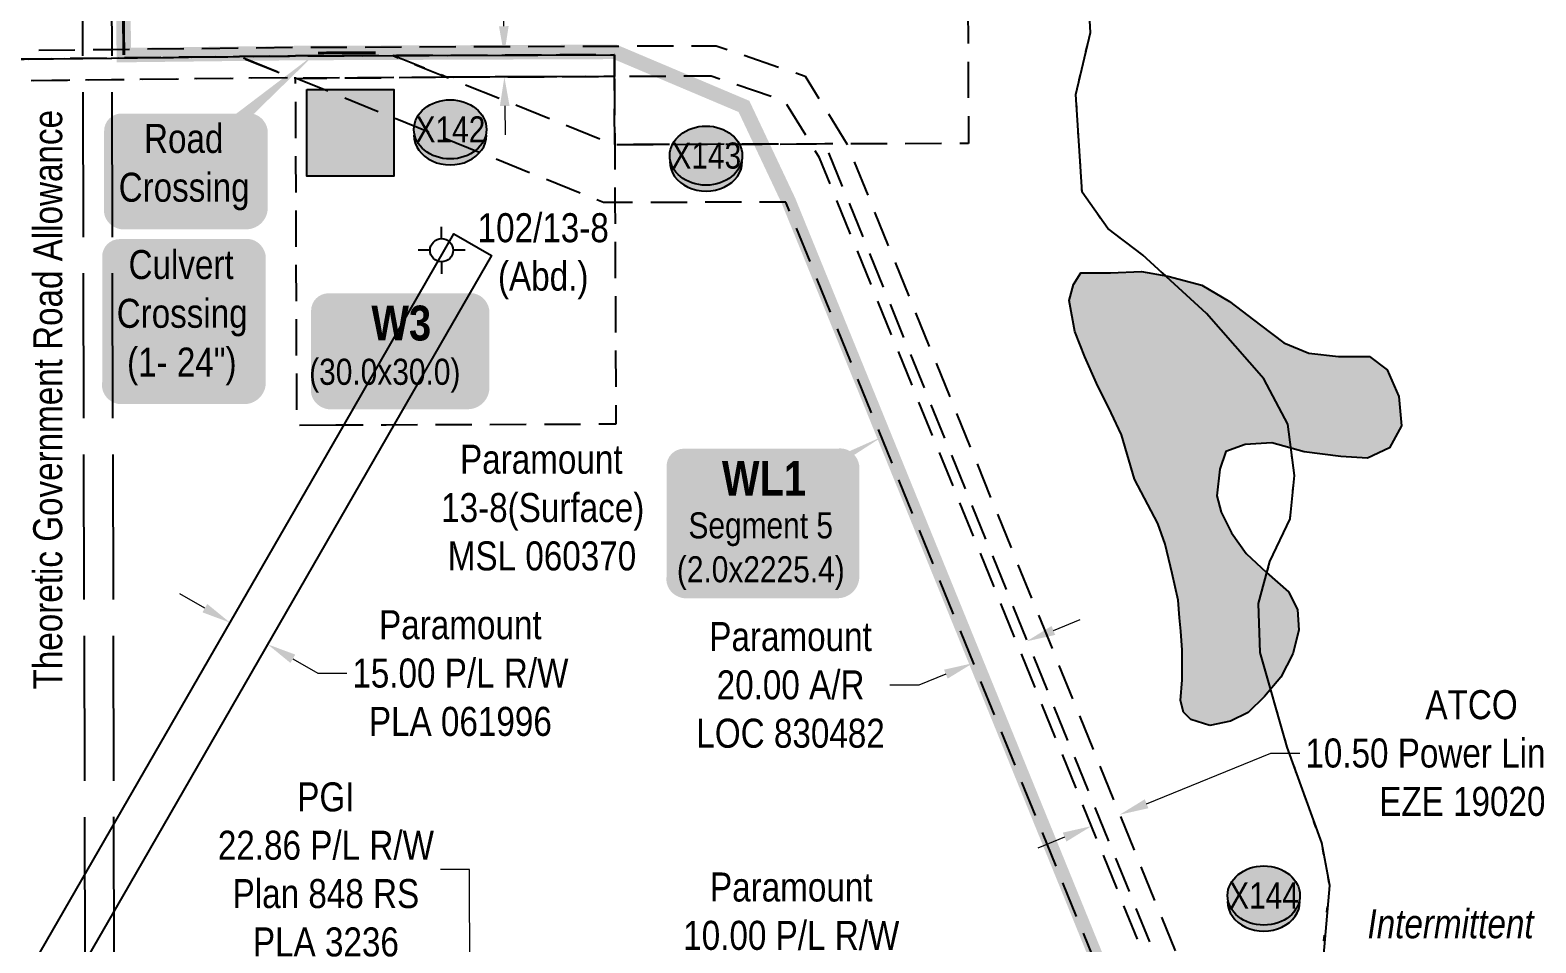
# Model space of a CAD drawing. Extents: x 507881 to 521259, y 6022177 to 6031356.
# Drawn here: x 511276 to 511795, y 6022520 to 6022834 of the extents above; entities that cross this region are included whole.
import ezdxf
from ezdxf.enums import TextEntityAlignment as Align

# ---------------------------------------------------------------- set-up
doc = ezdxf.new("R2010")
doc.units = 0
doc.header["$LTSCALE"] = 5
doc.header["$PDMODE"] = 3
doc.header["$PDSIZE"] = 30
for name, pattern in [('foc-ACCESSROAD', [3.75, 2.5, -1.25]), ('foc-EZE', [3.75, 2.5, -1.25]), ('foc-FLOWLINE', [3.75, 2.5, -1.25]), ('foc-UNSURVEYED', [12.5, 10, -2.5]), ('foc-WHEELTRACKS', [2, 0.4, -1.6])]:
    doc.linetypes.add(name, pattern=pattern)
doc.layers.get('Defpoints').update_dxf_attribs({"color": 9})
for name, color, linetype, lineweight in [('AS-GENERAL', 48, 'Continuous', 18), ('F-AR-T', 190, 'Continuous', 9), ('F-EZE-T', 190, 'Continuous', 9), ('F-RW-T', 190, 'Continuous', 9), ('F-WS-T', 190, 'Continuous', 9)]:
    doc.layers.add(name, color=color, linetype=linetype, lineweight=lineweight)
for name, color, linetype in [('AS-POWER', 104, 'foc-POWER'), ('CG-NOTES', 7, 'Continuous'), ('F-AR', 190, 'foc-ACCESSROAD'), ('F-EZE', 190, 'foc-FLOWLINE'), ('F-RW', 190, 'Continuous'), ('F-WS', 190, 'foc-ACCESSROAD'), ('F-WS-S', 190, 'Continuous'), ('L-ROAD-T', 7, 'Continuous'), ('L-USEC', 7, 'foc-UNSURVEYED'), ('P-BUFFER OUTLINE 30m', 40, 'foc-EZE'), ('P-CROSSINGS', 250, 'Continuous'), ('P-TEMP-BLOCKS', 250, 'Continuous'), ('P-WORKAREA', 113, 'Continuous'), ('P-WORKAREA-H', 111, 'Continuous'), ('T-WATER', 160, 'Continuous'), ('T-WATER-H', 133, 'Continuous'), ('T-WATER-P3', 160, 'foc-WHEELTRACKS'), ('T-WATER-T', 170, 'Continuous')]:
    doc.layers.add(name, color=color, linetype=linetype)
doc.styles.add('80', font='ARIALN.TTF', dxfattribs={"height": 10})
doc.styles.add('80CG', font='ARIALN.TTF', dxfattribs={"height": 10})
doc.styles.add('80L', font='ARIALN.TTF', dxfattribs={"height": 10})
doc.styles.add('BOLD', font='ARIALNB.TTF')
doc.styles.add('Crossing', font='ARIALN.TTF', dxfattribs={"height": 10})
doc.styles.add('foc-LtypeFont', font='ARIALN.TTF', dxfattribs={"height": 7.35})
doc.linetypes.add('foc-POWER', pattern='A,6,-1,["P",foc-LtypeFont,S=0.2,R=0,X=-0.625,Y=-0.75],-1.24,4', length=12.24)
doc.linetypes.add('foc-POWER-NOLINE', pattern='A,0,-4,["P",foc-LtypeFont,S=0.2,R=0,X=-0.625,Y=-0.75],-8.24', length=12.24)
doc.linetypes.add('foc-TOPO-flowdirection-NOLINE', pattern='A,0,[">",foc-LtypeFont,S=0.3,R=0,X=0,Y=-0.945],-20,[">",foc-LtypeFont,S=0.3,R=0,X=0,Y=-0.945],0', length=20)
doc.dimstyles.new('Compass 5 000', dxfattribs={"dimscale": 5, "dimtxt": 9, "dimasz": 2, "dimexe": 0.2, "dimexo": 0.0625, "dimgap": 0.5, "dimtad": 0, "dimtih": 1, "dimtoh": 1, "dimzin": 0, "dimdsep": 46, "dimtxsty": '80CG', "dimcen": 0.1, "dimse1": 1, "dimse2": 1, "dimclrd": 256, "dimclrt": 256, "dimaunit": 1, "dimadec": 4, "dimazin": 0, "dimtfac": 0.06, "dimtofl": 0, "dimtmove": 0, "dimatfit": 1, "dimfxl": 0.2, "dimtolj": 1, "dimtzin": 0, "dimlwd": -1, "dimarcsym": 0})

# ---------------------------------------------------------------- blocks, each defined once
blk = doc.blocks.new('*D583')
at = {"layer": 'Defpoints', "color": 0, "transparency": 16777216}
for p in [(511318.82, 6022824.31), (511318.9, 6022816.81), (511439.16, 6022818.2)]:
    blk.add_point(p, dxfattribs=at)
at = {"layer": 'F-EZE-T', "transparency": 16777216}
for p, q in [((511437.41, 6022969.04), (511427.41, 6022969.04)), ((511438.96, 6022835.7), (511437.41, 6022969.04)), ((511439.28, 6022808.2), (511439.39, 6022798.2))]:
    blk.add_line(p, q, dxfattribs=at)
for points in [[(511440.62, 6022835.72), (511437.29, 6022835.68), (511439.07, 6022825.7)], [(511440.94, 6022808.22), (511437.61, 6022808.18), (511439.16, 6022818.2)]]:
    blk.add_solid(points, dxfattribs=at)
at = {"layer": 'F-EZE-T', "transparency": 16777216, "insert": (511365.4, 6022969.04), "char_height": 10, "attachment_point": 5, "style": '80CG', "bg_fill": 3, "box_fill_scale": 1.1, "bg_fill_color": 256, "bg_fill_true_color": 13158600, "bg_fill_transparency": 0}
blk.add_mtext('\\A1;ATCO\\P7.50 Vegetation Control\\PEZE 890557', dxfattribs=at)
blk = doc.blocks.new('*D593')
at = {"layer": 'Defpoints', "color": 0, "transparency": 16777216}
for p in [(511427.41, 6022459.69), (511432.97, 6022459.7), (511433.03, 6022436.85)]:
    blk.add_point(p, dxfattribs=at)
at = {"layer": 'F-RW-T', "transparency": 16777216}
for p, q in [((511427.18, 6022544.85), (511417.18, 6022544.85)), ((511427.38, 6022469.69), (511427.18, 6022544.85)), ((511427.49, 6022426.84), (511427.52, 6022416.84))]:
    blk.add_line(p, q, dxfattribs=at)
for points in [[(511429.05, 6022469.69), (511425.71, 6022469.68), (511427.41, 6022459.69)], [(511429.16, 6022426.84), (511425.83, 6022426.83), (511427.47, 6022436.84)]]:
    blk.add_solid(points, dxfattribs=at)
at = {"layer": 'F-RW-T', "transparency": 16777216, "insert": (511377.64, 6022544.85), "char_height": 10, "attachment_point": 5, "style": '80CG'}
blk.add_mtext('\\A1;PGI \\P22.86 P/L R/W\\PPlan 848 RS\\PPLA 3236', dxfattribs=at)
blk = doc.blocks.new('*D594')
at = {"layer": 'Defpoints', "color": 0, "transparency": 16777216}
for p in [(511511.16, 6022469.42), (511587.25, 6022469.62), (511511.19, 6022459.43)]:
    blk.add_point(p, dxfattribs=at)
at = {"layer": 'F-RW-T', "transparency": 16777216}
for p, q in [((511587.14, 6022513.78), (511577.14, 6022513.78)), ((511587.23, 6022479.62), (511587.14, 6022513.78)), ((511587.31, 6022449.63), (511587.33, 6022439.63))]:
    blk.add_line(p, q, dxfattribs=at)
for points in [[(511588.89, 6022479.62), (511585.56, 6022479.61), (511587.25, 6022469.62)], [(511588.97, 6022449.63), (511585.64, 6022449.62), (511587.28, 6022459.63)]]:
    blk.add_solid(points, dxfattribs=at)
at = {"layer": 'F-RW-T', "transparency": 16777216, "insert": (511538.05, 6022513.78), "char_height": 10, "attachment_point": 5, "style": '80CG'}
blk.add_mtext('\\A1;Paramount\\P10.00 P/L R/W\\PPlan 832 2652\\PPLA 810248', dxfattribs=at)
blk = doc.blocks.new('*D596')
at = {"layer": 'Defpoints', "color": 0, "transparency": 16777216}
for p in [(511341.22, 6022624.17), (511357.57, 6022622.54), (511354.21, 6022616.7)]:
    blk.add_point(p, dxfattribs=at)
at = {"layer": 'F-RW-T', "transparency": 16777216}
for p, q in [((511335.92, 6022635.01), (511327.25, 6022640)), ((511366.24, 6022617.55), (511374.91, 6022612.56)), ((511374.91, 6022612.56), (511384.91, 6022612.56))]:
    blk.add_line(p, q, dxfattribs=at)
for points in [[(511336.75, 6022636.45), (511335.09, 6022633.57), (511344.59, 6022630.02)], [(511367.07, 6022619), (511365.41, 6022616.11), (511357.57, 6022622.54)]]:
    blk.add_solid(points, dxfattribs=at)
at = {"layer": 'F-RW-T', "transparency": 16777216, "insert": (511423.99, 6022612.56), "char_height": 10, "attachment_point": 5, "style": '80CG'}
blk.add_mtext('\\A1;Paramount\\P15.00 P/L R/W^JPLA 061996', dxfattribs=at)
blk = doc.blocks.new('Gabd')
for p, q in [((0, 0.81), (0, 1.62)), ((-0.81, 0), (-1.62, 0)), ((1.62, 0), (0.81, 0)), ((0, -0.81), (0, -1.62))]:
    blk.add_line(p, q)
blk.add_circle((0, 0), 0.8)
blk = doc.blocks.new('*D1039')
at = {"layer": 'Defpoints', "color": 0, "transparency": 16777216}
for p in [(511613.38, 6022637.7), (511594.85, 6022630.16), (511619.13, 6022623.56)]:
    blk.add_point(p, dxfattribs=at)
at = {"layer": 'F-AR-T', "transparency": 16777216}
for p, q in [((511628.4, 6022627.32), (511637.66, 6022631.09)), ((511582.07, 6022608.49), (511572.07, 6022608.49)), ((511591.34, 6022612.25), (511582.07, 6022608.49))]:
    blk.add_line(p, q, dxfattribs=at)
for points in [[(511627.77, 6022628.87), (511629.02, 6022625.78), (511619.13, 6022623.56)], [(511590.71, 6022613.8), (511591.96, 6022610.71), (511600.6, 6022616.02)]]:
    blk.add_solid(points, dxfattribs=at)
at = {"layer": 'F-AR-T', "transparency": 16777216, "insert": (511537.8, 6022608.49), "char_height": 10, "attachment_point": 5, "style": '80CG'}
blk.add_mtext('\\A1;Paramount\\P20.00 A/R\\PLOC 830482', dxfattribs=at)
blk = doc.blocks.new('*U1460')
h = blk.add_hatch(color=59)
edge = h.paths.add_edge_path()
edge.add_line((-21.5, -20), (21.5, -20))
edge.add_arc((21.5, -14), 6, 270, 360)
edge.add_line((27.5, -14), (27.5, 12.5))
edge.add_arc((21.5, 12.5), 6, 0, 90)
edge.add_line((21.5, 18.5), (-21.5, 18.5))
edge.add_arc((-21.5, 12.5), 6, 90, 180)
edge.add_line((-27.5, 12.5), (-27.5, -14))
edge.add_arc((-21.5, -14), 6, 180, 270)
at = {"color": 1, "flags": 128}
blk.add_lwpolyline([(45.55, 39.28, 0, 7.5, 0), (0, 0, 0, 0, 0)], format="xyseb", dxfattribs=at)
blk.add_lwpolyline([(-21.5, -20, 3, 3, 0), (21.5, -20, 3, 3, 0.414214), (27.5, -14, 3, 3, 0), (27.5, 12.5, 3, 0, 0.414214), (21.5, 18.5, 0, 0, 0), (-21.5, 18.5, 0, 0, 0.414214), (-27.5, 12.5, 0, 0, 0), (-27.5, -14, 0, 3, 0.414214)], format="xyseb", close=True, dxfattribs=at)
at = {"color": 1, "style": '80'}
blk.add_attdef('ENTER_TEXT_001', (-37.38, -4.99), '', height=10, dxfattribs=at)
blk = doc.blocks.new('*U1436')
h = blk.add_hatch(color=254)
edge = h.paths.add_edge_path()
edge.add_line((-21.5, -28.5), (21.5, -28.5))
edge.add_arc((21.5, -22.5), 6, 270, 360)
edge.add_line((27.5, -22.5), (27.5, 21))
edge.add_arc((21.5, 21), 6, 0, 90)
edge.add_line((21.5, 27), (-21.5, 27))
edge.add_arc((-21.5, 21), 6, 90, 180)
edge.add_line((-27.5, 21), (-27.5, -22.5))
edge.add_arc((-21.5, -22.5), 6, 180, 270)
at = {"color": 160, "flags": 128}
blk.add_lwpolyline([(-21.5, -28.5, 3, 3, 0), (21.5, -28.5, 3, 3, 0.414214), (27.5, -22.5, 3, 3, 0), (27.5, 21, 3, 0, 0.414214), (21.5, 27, 0, 0, 0), (-21.5, 27, 0, 0, 0.414214), (-27.5, 21, 0, 0, 0), (-27.5, -22.5, 0, 3, 0.414214)], format="xyseb", close=True, dxfattribs=at)
at = {"color": 160, "style": '80'}
blk.add_attdef('ENTER_TEXT_001', (-26.85, -4.92), '', height=10, dxfattribs=at)
blk = doc.blocks.new('*D1476')
at = {"layer": 'Defpoints', "color": 0, "transparency": 16777216}
for p in [(511647.48, 6022573.07), (511637.75, 6022569.11), (511651.25, 6022563.79)]:
    blk.add_point(p, dxfattribs=at)
at = {"layer": 'F-EZE-T', "transparency": 16777216}
for p, q in [((511660.51, 6022567.56), (511703.39, 6022584.99)), ((511703.39, 6022584.99), (511713.39, 6022584.99)), ((511632.26, 6022556.07), (511623, 6022552.3))]:
    blk.add_line(p, q, dxfattribs=at)
for points in [[(511659.89, 6022569.1), (511661.14, 6022566.02), (511651.25, 6022563.79)], [(511631.63, 6022557.61), (511632.89, 6022554.53), (511641.52, 6022559.84)]]:
    blk.add_solid(points, dxfattribs=at)
at = {"layer": 'F-EZE-T', "transparency": 16777216, "insert": (511772.53, 6022584.99), "char_height": 10, "attachment_point": 5, "style": '80CG'}
blk.add_mtext('\\A1;ATCO\\P10.50 Power Line R/W^JEZE 190204', dxfattribs=at)
blk = doc.blocks.new('*U1564')
h = blk.add_hatch(color=111)
edge = h.paths.add_edge_path()
edge.add_line((-24, -20), (24, -20))
edge.add_arc((24, -14), 6, 270, 360)
edge.add_line((30, -14), (30, 12.5))
edge.add_arc((24, 12.5), 6, 0, 90)
edge.add_line((24, 18.5), (-24, 18.5))
edge.add_arc((-24, 12.5), 6, 90, 180)
edge.add_line((-30, 12.5), (-30, -14))
edge.add_arc((-24, -14), 6, 180, 270)
at = {"color": 250, "flags": 128}
blk.add_lwpolyline([(-24, -20, 3, 3, 0), (24, -20, 3, 3, 0.414214), (30, -14, 3, 3, 0), (30, 12.5, 3, 0, 0.414214), (24, 18.5, 0, 0, 0), (-24, 18.5, 0, 0, 0.414214), (-30, 12.5, 0, 0, 0), (-30, -14, 0, 3, 0.414214)], format="xyseb", close=True, dxfattribs=at)
at = {"flags": 128}
blk.add_lwpolyline([(-12.89, -9.85, 0, 7.5, 0), (0, 0, 0, 0, 0)], format="xyseb", dxfattribs=at)
at = {"color": 250}
for tag, p, height, style in [('TEMP_AREA_W1_001', (-9.21, 2.24), 12, 'BOLD'), ('ENTER_TEXT_001', (-30.65, -13.08), 9, '80')]:
    blk.add_attdef(tag, p, '', height=height, dxfattribs=dict(at, style=style))
blk = doc.blocks.new('xing2')
h = blk.add_hatch(color=50)
h.dxf.hatch_style = 1
edge = h.paths.add_edge_path()
edge.add_ellipse((0, 0), major_axis=(-12.5, 0), ratio=0.816297, start_angle=0, end_angle=360)
h = blk.add_hatch(color=250)
h.dxf.hatch_style = 1
edge = h.paths.add_edge_path()
edge.add_ellipse((0, -2.05), major_axis=(-12.5, 0), ratio=0.816297, start_angle=0, end_angle=180)
edge.add_line((12.5, -2.05), (12.5, 0))
edge.add_ellipse((0, 0), major_axis=(-12.5, 0), ratio=0.816297, start_angle=0, end_angle=180, ccw=False)
edge.add_line((-12.5, 0), (-12.5, -2.05))
at = {"color": 250}
blk.add_ellipse((0, 0), major_axis=(-12.5, 0), ratio=0.816297, dxfattribs=at)
blk.add_ellipse((0, -2.05), major_axis=(-12.5, 0), ratio=0.816297, start_param=0, end_param=3.141593, dxfattribs=at)
at = {"color": 250, "style": 'Crossing'}
blk.add_attdef('CROSSING', text='', height=9, dxfattribs=at).set_placement((0.09, 0.02), align=Align.MIDDLE_CENTER)
at = {"color": 250, "style": 'Crossing', "flags": 1}
for tag, p in [('OWNER', (0.09, -12.49)), ('DESCRIPTION', (0.09, -25.77)), ('LOCATION', (0.09, -39.3)), ('DWG_REF', (0.09, -52.84))]:
    blk.add_attdef(tag, text='', height=9, dxfattribs=at).set_placement(p, align=Align.MIDDLE_CENTER)
blk = doc.blocks.new('*U1607')
h = blk.add_hatch(color=254)
edge = h.paths.add_edge_path()
edge.add_line((-26.5, -31.63), (26.5, -31.63))
edge.add_arc((26.5, -25.63), 6, 270, 360)
edge.add_line((32.5, -25.63), (32.5, 12.5))
edge.add_arc((26.5, 12.5), 6, 0, 90)
edge.add_line((26.5, 18.5), (-26.5, 18.5))
edge.add_arc((-26.5, 12.5), 6, 90, 180)
edge.add_line((-32.5, 12.5), (-32.5, -25.63))
edge.add_arc((-26.5, -25.63), 6, 180, 270)
at = {"color": 1, "true_color": 0xff1414, "flags": 128}
blk.add_lwpolyline([(42.15, 22.75, 0, 7.5, 0), (0, 0, 0, 0, 0)], format="xyseb", dxfattribs=at)
blk.add_lwpolyline([(-26.5, -31.63, 3, 3, 0), (26.5, -31.63, 3, 3, 0.414214), (32.5, -25.63, 3, 3, 0), (32.5, 12.5, 3, 0, 0.414214), (26.5, 18.5, 0, 0, 0), (-26.5, 18.5, 0, 0, 0.414214), (-32.5, 12.5, 0, 0, 0), (-32.5, -25.63, 0, 3, 0.414214)], format="xyseb", close=True, dxfattribs=at)
at = {"color": 1, "true_color": 0xff1414}
for tag, p, height, style in [('TEMP_AREA_W1_001', (-9.21, 2.24), 12, 'BOLD'), ('ENTER_TEXT_001', (-30.65, -13.08), 9, '80')]:
    blk.add_attdef(tag, p, '', height=height, dxfattribs=dict(at, style=style))

msp = doc.modelspace()

# ---------------------------------------------------------------- hatches: boundary and pattern name
at = {"layer": 'P-WORKAREA-H'}
h = msp.add_hatch(color=256, dxfattribs=at)
h.dxf.hatch_style = 1
h.paths.add_polyline_path([(511371.098, 6022813.91), (511401.082, 6022813.91), (511401.082, 6022783.926), (511371.098, 6022783.926)])
at = {"layer": 'T-WATER-H'}
h = msp.add_hatch(color=256, dxfattribs=at)
h.dxf.hatch_style = 1
h.paths.add_polyline_path([(511682.332, 6022594.522), (511675.738, 6022596.585), (511673.21, 6022599.137), (511672.214, 6022603.205), (511672.757, 6022610.317), (511672.807, 6022620.476), (511672.332, 6022627.082), (511671.846, 6022631.657), (511671.369, 6022637.757), (511669.382, 6022646.911), (511666.892, 6022657.082), (511664.387, 6022664.208), (511656.334, 6022679.486), (511651.837, 6022694.749), (511648.319, 6022702.385), (511643.29, 6022712.569), (511639.271, 6022721.733), (511635.757, 6022730.386), (511633.778, 6022741.064), (511635.329, 6022746.646), (511637.889, 6022750.697), (511648.049, 6022750.65), (511658.72, 6022751.108), (511667.856, 6022749.542), (511679.525, 6022746.439), (511689.149, 6022740.806), (511699.777, 6022732.627), (511707.875, 6022726.494), (511716.494, 6022722.897), (511726.649, 6022721.833), (511737.317, 6022721.784), (511743.39, 6022717.183), (511747.408, 6022708.019), (511748.374, 6022697.853), (511744.273, 6022690.252), (511736.635, 6022686.731), (511727.494, 6022687.283), (511714.801, 6022688.865), (511703.64, 6022691.967), (511694.494, 6022691.5), (511687.878, 6022688.992), (511685.816, 6022682.904), (511684.755, 6022673.765), (511686.251, 6022668.169), (511689.772, 6022661.04), (511694.817, 6022653.904), (511701.897, 6022647.267), (511709.484, 6022640.626), (511712.501, 6022634.516), (511712.974, 6022627.401), (511710.902, 6022619.282), (511706.798, 6022611.172), (511701.178, 6022604.594), (511695.562, 6022599.033), (511689.451, 6022596.013)])

# ---------------------------------------------------------------- linework, layer by layer
at = {"layer": 'AS-GENERAL', "const_width": 0.999, "flags": 128}
for points in [[(511307.673, 6022854.004), (511308.001, 6022825.743)], [(511374.944, 6022826.464), (511394.837, 6022826.538)]]:
    msp.add_lwpolyline(points, dxfattribs=at)
at = {"layer": 'AS-POWER', "linetype": 'foc-POWER-NOLINE', "flags": 128}
msp.add_lwpolyline([(510196.151, 6022816.638), (510471.619, 6022817.544), (510507.902, 6022817.668), (510513.965, 6022817.686), (510521.903, 6022817.714), (510531.972, 6022817.748), (510537.648, 6022817.77), (510548.482, 6022817.808), (510757.992, 6022818.599), (510788.179, 6022818.714), (510880.138, 6022819.78), (510892.962, 6022819.927), (511042.415, 6022821.662), (511058.034, 6022821.842), (511067.424, 6022821.953), (511068.053, 6022821.959), (511073.075, 6022822.017), (511273.67, 6022824.35), (511303.829, 6022824.7), (511347.88, 6022825.211), (511367.178, 6022825.436), (511400.725, 6022825.56), (511477.094, 6022825.843)], dxfattribs=at)
at = {"layer": 'F-AR', "flags": 128}
msp.add_lwpolyline([(512196.721, 6022471.231), (512096.775, 6022470.967), (511660.317, 6022469.807), (511536.185, 6022775.048), (511477.283, 6022774.863), (511473.376, 6022774.849), (511367.212, 6022817.735), (511366.05, 6022817.921), (511347.88, 6022825.211), (511367.178, 6022825.436), (511400.725, 6022825.56), (511419.248, 6022818.128), (511477.209, 6022794.866), (511544.877, 6022795.081), (511549.628, 6022795.095), (511673.762, 6022489.856), (512096.722, 6022490.972), (512196.668, 6022491.235)], dxfattribs=at)
at = {"layer": 'F-EZE', "flags": 128}
msp.add_lwpolyline([(512196.677, 6022487.735), (512096.731, 6022487.472), (511671.41, 6022486.349), (511547.775, 6022790.361), (511544.877, 6022795.081), (511535.837, 6022809.798), (511510.382, 6022818.467), (511477.122, 6022818.342), (511419.248, 6022818.128), (511367.212, 6022817.735), (511366.05, 6022817.921), (511303.847, 6022817.199), (511273.689, 6022816.848), (511073.699, 6022814.526), (511073.075, 6022822.017), (511072.826, 6022825.017), (511273.663, 6022827.349), (511303.821, 6022827.7), (511367.155, 6022828.436), (511512.101, 6022828.973), (511542.804, 6022818.517), (511557.175, 6022795.119), (511678.467, 6022496.868), (512096.703, 6022497.972), (512196.65, 6022498.235)], dxfattribs=at)
for points in [[(511400.725, 6022825.56), (511477.094, 6022825.843), (511477.122, 6022818.341), (511419.248, 6022818.127), (511400.725, 6022825.56)], [(511400.725, 6022825.56), (511477.094, 6022825.843), (511477.122, 6022818.341), (511419.248, 6022818.127), (511400.725, 6022825.56)], [(511042.364, 6022814.172), (510892.074, 6022812.572), (510889.525, 6022820.043), (511042.256, 6022821.669), (511057.875, 6022821.85), (511067.265, 6022821.96), (511067.894, 6022821.967), (511072.916, 6022822.025), (511273.511, 6022824.357), (511303.669, 6022824.707), (511347.721, 6022825.219), (511365.891, 6022817.927), (511303.688, 6022817.206), (511273.53, 6022816.856), (511073.54, 6022814.534), (511068.518, 6022814.476), (511067.494, 6022814.464), (511058.499, 6022814.36), (511042.364, 6022814.172)]]:
    msp.add_lwpolyline(points, close=True, dxfattribs=at)
at = {"layer": 'F-RW'}
msp.add_lwpolyline([(511257.721, 6022479.153), (511277.406, 6022513.344), (511307.438, 6022565.502), (511384.002, 6022698.479), (511421.781, 6022764.095), (511434.77, 6022756.616), (511401.334, 6022698.543), (511307.511, 6022535.594), (511277.48, 6022483.437), (511277.48, 6022483.437), (511269.273, 6022469.182)], dxfattribs=at)
at = {"layer": 'F-WS', "flags": 128}
for points in [[(511598.49, 6022917.2), (511599.157, 6022795.252), (511549.628, 6022795.095), (511477.209, 6022794.866), (511477.122, 6022818.341), (511477.094, 6022825.843), (511400.725, 6022825.56), (511367.178, 6022825.436), (511347.88, 6022825.211), (511303.829, 6022824.7), (511273.67, 6022824.35), (511073.075, 6022822.017), (511068.053, 6022821.959), (511067.424, 6022821.953), (511058.034, 6022821.842), (511042.415, 6022821.662), (510892.962, 6022819.927), (510880.138, 6022819.78), (510788.179, 6022818.714), (510757.992, 6022818.599), (510548.482, 6022817.808), (510537.648, 6022817.77), (510531.972, 6022817.748), (510521.903, 6022817.714), (510513.965, 6022817.686), (510507.902, 6022817.668), (510471.619, 6022817.544), (510134.45, 6022816.436), (510102.077, 6022816.33), (510053.236, 6022816.172), (510053.161, 6022840.347), (510053.143, 6022846.348), (510131.898, 6022846.607), (510164.268, 6022846.713), (510471.55, 6022847.72), (510506.297, 6022847.834), (510507.803, 6022847.839), (510519.298, 6022847.877), (510521.797, 6022847.885), (510524.975, 6022847.897), (510535.834, 6022847.88), (510661.536, 6022848.409), (510681.54, 6022848.484), (510695.34, 6022848.628), (510702.842, 6022848.705), (510869.678, 6022850.443), (510882.507, 6022850.577), (511055.494, 6022852.377), (511069.066, 6022852.519), (511273.596, 6022854.648), (511303.754, 6022854.963), (511367.067, 6022855.621), (511476.875, 6022856.029), (511476.849, 6022860.826), (511476.821, 6022865.824), (511476.74, 6022880.679), (511476.542, 6022916.812), (511480.342, 6022916.824), (511497.575, 6022916.879), (511511.697, 6022916.923), (511529.815, 6022916.981), (511544.805, 6022917.029), (511598.49, 6022917.2)], [(511381.032, 6022698.074), (511367.651, 6022698.025), (511367.207, 6022817.695), (511419.248, 6022818.127), (511477.122, 6022818.341), (511477.209, 6022794.866), (511477.283, 6022774.863), (511477.566, 6022698.433), (511398.364, 6022698.139), (511381.032, 6022698.074)]]:
    msp.add_lwpolyline(points, close=True, dxfattribs=at)
at = {"layer": 'L-USEC'}
for p, q in [((511293.039, 6023125.475), (511295.017, 6022321.291)), ((511303.093, 6023125.5), (511305.072, 6022321.316))]:
    msp.add_line(p, q, dxfattribs=at)
at = {"layer": 'P-BUFFER OUTLINE 30m', "linetype": 'Continuous', "const_width": 4.997, "flags": 128}
msp.add_lwpolyline([(510153.832, 6022868.908), (510172.722, 6022854.825), (510207.667, 6022845.856), (510681.547, 6022847.485), (511307.673, 6022854.004), (511308.001, 6022825.743), (511367.17, 6022826.435), (511477.295, 6022826.844), (511521.742, 6022808.036), (511537.101, 6022775.449), (511660.989, 6022470.809), (512038.111, 6022471.807), (512038.285, 6022395.133)], dxfattribs=at)
at = {"layer": 'P-WORKAREA'}
msp.add_lwpolyline([(511371.098, 6022813.91), (511401.082, 6022813.91), (511401.082, 6022783.926), (511371.098, 6022783.926)], close=True, dxfattribs=at)
at = {"layer": 'T-WATER'}
msp.add_lwpolyline([(511682.332, 6022594.522), (511675.738, 6022596.585), (511673.21, 6022599.137), (511672.214, 6022603.205), (511672.757, 6022610.317), (511672.807, 6022620.476), (511672.332, 6022627.082), (511671.846, 6022631.657), (511671.369, 6022637.757), (511669.382, 6022646.911), (511666.892, 6022657.082), (511664.387, 6022664.208), (511656.334, 6022679.486), (511651.837, 6022694.749), (511648.319, 6022702.385), (511643.29, 6022712.569), (511639.271, 6022721.733), (511635.757, 6022730.386), (511633.778, 6022741.064), (511635.329, 6022746.646), (511637.889, 6022750.697), (511648.049, 6022750.65), (511658.72, 6022751.108), (511667.856, 6022749.542), (511679.525, 6022746.439), (511689.149, 6022740.806), (511699.777, 6022732.627), (511707.875, 6022726.494), (511716.494, 6022722.897), (511726.649, 6022721.833), (511737.317, 6022721.784), (511743.39, 6022717.183), (511747.408, 6022708.019), (511748.374, 6022697.853), (511744.273, 6022690.252), (511736.635, 6022686.731), (511727.494, 6022687.283), (511714.801, 6022688.865), (511703.64, 6022691.967), (511694.494, 6022691.5), (511687.878, 6022688.992), (511685.816, 6022682.904), (511684.755, 6022673.765), (511686.251, 6022668.169), (511689.772, 6022661.04), (511694.817, 6022653.904), (511701.897, 6022647.267), (511709.484, 6022640.626), (511712.501, 6022634.516), (511712.974, 6022627.401), (511710.902, 6022619.282), (511706.798, 6022611.172), (511701.178, 6022604.594), (511695.562, 6022599.033), (511689.451, 6022596.013), (511682.332, 6022594.522)], close=True, dxfattribs=at)
at = {"layer": 'T-WATER-P3', "flags": 128}
for points in [[(511666.98, 6022749.692), (511659.143, 6022756.895), (511647.129, 6022765.887), (511638.263, 6022778.444), (511636.133, 6022812.191), (511641.136, 6022833.575), (511639.037, 6022872.448), (511640.063, 6022887.564), (511649.644, 6022902.889), (511686.572, 6022948.498), (511721.743, 6022977.56), (511731.338, 6022989.025), (511763.376, 6023038.384), (511769.521, 6023053.459), (511772.669, 6023070.743), (511770.898, 6023090.218), (511757.594, 6023118.031), (511736.856, 6023137.737), (511719.965, 6023162.158), (511703.344, 6023205.776), (511693.522, 6023226.707)], [(511701.968, 6022647.205), (511703.035, 6022651.126), (511709.981, 6022665.784), (511711.453, 6022680.71), (511710.281, 6022690.121)], [(511718.554, 6022490.41), (511723.638, 6022539.321), (511720.867, 6022554.047), (511708.998, 6022587.049), (511703.277, 6022607.05)]]:
    msp.add_lwpolyline(points, dxfattribs=at)
at = {"layer": 'T-WATER-P3', "linetype": 'foc-TOPO-flowdirection-NOLINE', "flags": 128}
msp.add_lwpolyline([(511715.516, 6022445.598), (511723.638, 6022539.321), (511720.867, 6022554.047), (511708.998, 6022587.049), (511699.652, 6022619.719), (511699.094, 6022636.654), (511703.035, 6022651.126), (511709.981, 6022665.784), (511711.453, 6022680.71), (511709.248, 6022698.418), (511700.915, 6022714.047), (511681.183, 6022736.638), (511659.143, 6022756.895), (511647.129, 6022765.887), (511638.263, 6022778.444), (511636.133, 6022812.191), (511641.136, 6022833.575), (511639.037, 6022872.448), (511640.063, 6022887.564), (511649.644, 6022902.889), (511686.572, 6022948.498), (511721.743, 6022977.56), (511731.338, 6022989.025), (511763.376, 6023038.384), (511769.521, 6023053.459), (511772.669, 6023070.743), (511770.898, 6023090.218), (511757.594, 6023118.031), (511736.856, 6023137.737), (511719.965, 6023162.158), (511703.344, 6023205.776), (511693.523, 6023226.705)], dxfattribs=at)

# ---------------------------------------------------------------- block references
ref = msp.add_blockref('*U1436', (511327.981, 6022735.315), dxfattribs=dict(xscale=0.998412610604916, yscale=0.998412610604916, zscale=0.998412610604916))
ref.add_attrib('ENTER_TEXT_001', 'Culvert', (511309.63, 6022748.516), dxfattribs={"color": 160, "height": 9.9841, "style": '80'})
ref.add_attrib('ENTER_TEXT_002', 'Crossing', (511305.54, 6022731.699), dxfattribs={"color": 160, "height": 9.9841, "style": '80'})
ref.add_attrib('ENTER_TEXT_003', '(1- 24")', (511309.112, 6022714.888), dxfattribs={"color": 160, "height": 9.9841, "style": '80'})
at = {"layer": 'CG-NOTES'}
ref = msp.add_blockref('*U1460', (511328.66, 6022787.114), dxfattribs=dict(at, xscale=0.998412610604916, yscale=0.998412610604916, zscale=0.998412610604916))
ref.add_attrib('ENTER_TEXT_001', 'Road', (511314.971, 6022791.999), dxfattribs={"layer": '0', "color": 1, "height": 9.9841, "style": '80'})
ref.add_attrib('ENTER_TEXT_002', 'Crossing', (511306.219, 6022775.181), dxfattribs={"layer": '0', "color": 1, "height": 9.9841, "style": '80'})
ref = msp.add_blockref('*U1607', (511527.538, 6022671.531), dxfattribs=dict(at, xscale=0.9989382818969987, yscale=0.9989382818969987, zscale=0.9989382818969987))
ref.add_attrib('TEMP_AREA_W1_001', 'WL1', (511514.14, 6022673.773), dxfattribs={"layer": '0', "color": 1, "true_color": 0xff1414, "height": 11.9873, "style": 'BOLD'})
ref.add_attrib('ENTER_TEXT_001', 'Segment 5', (511502.612, 6022659.068), dxfattribs={"layer": '0', "color": 1, "true_color": 0xff1414, "height": 8.9904, "style": '80'})
ref.add_attrib('ENTER_TEXT_002', '(2.0x2225.4)', (511498.626, 6022643.931), dxfattribs={"layer": '0', "color": 1, "true_color": 0xff1414, "height": 8.99044, "style": '80'})
at = {"layer": 'F-WS-S', "xscale": 4.997294999999997, "yscale": 4.997294999999997, "zscale": 4.997294999999997}
msp.add_blockref('Gabd', (511417.529, 6022758.45), dxfattribs=at)
at = {"layer": 'P-CROSSINGS', "color": 2, "xscale": 0.999461, "yscale": 0.999461, "zscale": 0.999461}
for p, values in [((511508.665, 6022791.068), {'CROSSING': 'X143'}), ((511700.894, 6022535.91), {'CROSSING': 'X144'})]:
    msp.add_blockref('xing2', p, dxfattribs=at).add_auto_attribs(values)
at = {"layer": 'P-TEMP-BLOCKS', "color": 2, "xscale": 0.999461, "yscale": 0.999461, "zscale": 0.999461}
msp.add_blockref('*U1564', (511402.517, 6022725.101), dxfattribs=at).add_auto_attribs({'TEMP_AREA_W1_001': 'W3', 'ENTER_TEXT_001': '(30.0x30.0)'})

# ---------------------------------------------------------------- texts
at = {"layer": 'F-WS-T', "char_height": 10, "style": '80L'}
for s, width, gutter_width, insert, attachment_point in [('102/13-8\\P(Abd.)', 28.85171, 49.973, (511452.546, 6022771.206), 2), ('\\pi7.8401;Paramount\\P\\pi1.3292;13-8(Surface)\\P\\pi3.6109;MSL 060370', 70.76887, 50, (511416.033, 6022691.371), 1)]:
    msp.add_mtext_dynamic_manual_height_columns(s, width=width, gutter_width=gutter_width, heights=[0], dxfattribs=dict(at, insert=insert, attachment_point=attachment_point))
at = {"layer": 'L-ROAD-T', "style": '80L'}
msp.add_text('Theoretic Government Road Allowance', height=9.99463, rotation=90, dxfattribs=at).set_placement((511281.751, 6022706.896), align=Align.MIDDLE_CENTER)
at = {"layer": 'T-WATER-T', "insert": (511736.323, 6022531.176), "char_height": 9.99459, "attachment_point": 1, "style": '80L'}
msp.add_mtext_dynamic_manual_height_columns('\\pi0.32609;{\\fArial Narrow|b0|i1|c0|p34;Intermittent \\P\\pi13.859;Creek}', width=57.8245, gutter_width=49.946, heights=[0], dxfattribs=at)

# ---------------------------------------------------------------- dimensions: what is measured, and where the dimension line sits
at = {"layer": 'F-AR-T'}
dim = msp.add_linear_dim(base=(511619.132, 6022623.557), p1=(511594.848, 6022630.163), p2=(511613.38, 6022637.7), angle=22.13048, text='Paramount\\P20.00 A/R\\PLOC 830482', dimstyle='Compass 5 000', dxfattribs=at)
dim.commit()
dim.dimension.update_dxf_attribs({"geometry": '*D1039', "text_midpoint": (511537.803, 6022608.486), "dimtype": 161})
at = {"layer": 'F-EZE-T', "color": 5}
dim = msp.add_linear_dim(base=(511651.25, 6022563.793), p1=(511637.752, 6022569.112), p2=(511647.479, 6022573.068), angle=22.13048, text='ATCO\\P10.50 Power Line R/W^JEZE 190204', dimstyle='Compass 5 000', dxfattribs=at)
dim.commit()
dim.dimension.update_dxf_attribs({"geometry": '*D1476', "text_midpoint": (511772.526, 6022584.995), "dimtype": 161})
at = {"layer": 'F-RW-T'}
dim = msp.add_aligned_dim(p1=(511341.219, 6022624.173), p2=(511354.208, 6022616.695), distance=6.747, text='Paramount\\P15.00 P/L R/W^JPLA 061996', dimstyle='Compass 5 000', dxfattribs=at)
dim.commit()
dim.dimension.update_dxf_attribs({"geometry": '*D596', "text_midpoint": (511423.993, 6022612.563)})
for base, p1, p2, angle, text, picture, middle in [((511427.407, 6022459.686), (511433.027, 6022436.854), (511432.967, 6022459.7), 90.15108, 'PGI \\P22.86 P/L R/W\\PPlan 848 RS\\PPLA 3236', '*D593', (511377.643, 6022544.849)), ((511587.253, 6022469.617), (511511.187, 6022459.429), (511511.161, 6022469.418), 90.14968, 'Paramount\\P10.00 P/L R/W\\PPlan 832 2652\\PPLA 810248', '*D594', (511538.052, 6022513.778))]:
    dim = msp.add_linear_dim(base=base, p1=p1, p2=p2, angle=angle, text=text, dimstyle='Compass 5 000', dxfattribs=at)
    dim.commit()
    dim.dimension.update_dxf_attribs({"geometry": picture, "text_midpoint": middle, "dimtype": 161})

# ---------------------------------------------------------------- next in the draw order: dimensions: what is measured, and where the dimension line sits
at = {"layer": 'F-EZE-T'}
dim = msp.add_linear_dim(base=(511439.161, 6022818.201), p1=(511318.817, 6022824.307), p2=(511318.904, 6022816.806), angle=270.66477, text='ATCO\\P7.50 Vegetation Control\\PEZE 890557', dimstyle='Compass 5 000', override={"dimtfill": 1}, dxfattribs=at)
dim.commit()
dim.dimension.update_dxf_attribs({"geometry": '*D583', "text_midpoint": (511365.402, 6022969.042), "dimtype": 161})

# ---------------------------------------------------------------- next in the draw order: block references
at = {"layer": 'P-CROSSINGS', "color": 2, "xscale": 0.999461, "yscale": 0.999461, "zscale": 0.999461}
msp.add_blockref('xing2', (511420.484, 6022800.114), dxfattribs=at).add_auto_attribs({'CROSSING': 'X142'})

doc.saveas('drawing.dxf')
